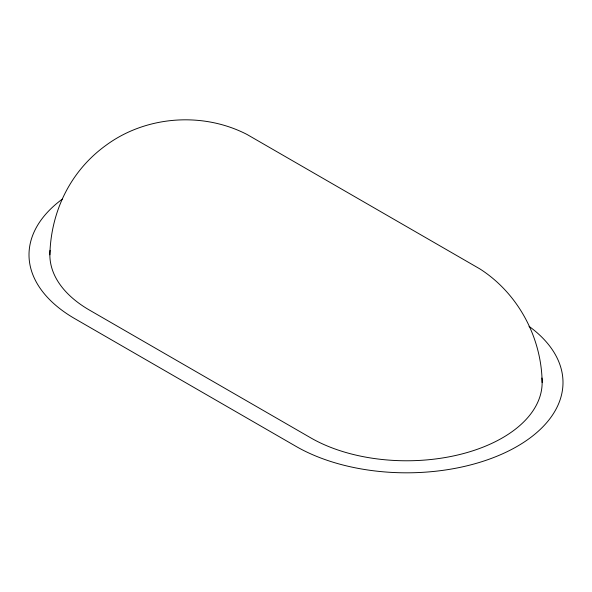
<?xml version="1.0" encoding="UTF-8"?>
<svg xmlns="http://www.w3.org/2000/svg" width="592" height="592" viewBox="0 0 592 592"><rect width="100%" height="100%" fill="white"/><g stroke="black" fill="none" stroke-linecap="round" stroke-linejoin="round"><path stroke-width="0.89" d="M49.861 254.819C50.89 211.455 70.426 171.007 105.864 145.41C146.009 115.706 202.73 111.599 247.019 134.465L480.016 268.99C518.096 293.425 541.584 337.403 542.139 382.521M541.917 378.007A135.546 78.255 0 0 1 462.056 453.923A135.546 78.255 0 0 1 310.748 437.858L89.562 310.156A135.546 78.255 0 0 1 50.083 250.312M529.041 326.34A156.399 90.295 0 0 1 510.711 449.898A156.399 90.295 0 0 1 296 446.368L74.814 318.666A156.399 90.295 0 0 1 62.227 199.178"/></g></svg>
